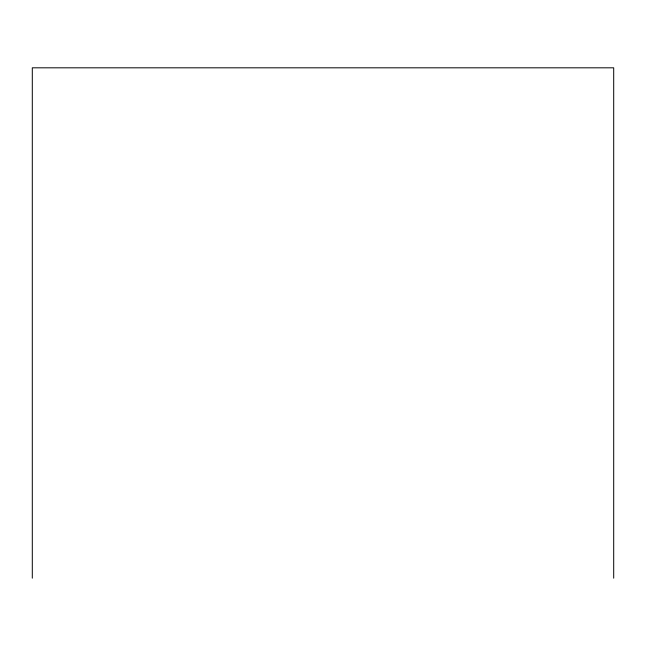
<?xml version="1.0" encoding="UTF-8"?>
<svg xmlns="http://www.w3.org/2000/svg" width="646" height="646" viewBox="0 0 646 646"><rect width="100%" height="100%" fill="white"/><g stroke="black" fill="none" stroke-linecap="round" stroke-linejoin="round"><path stroke-width="0.97" d="M613.7 578.186L613.7 67.814L32.3 67.814L32.3 578.186"/></g></svg>
